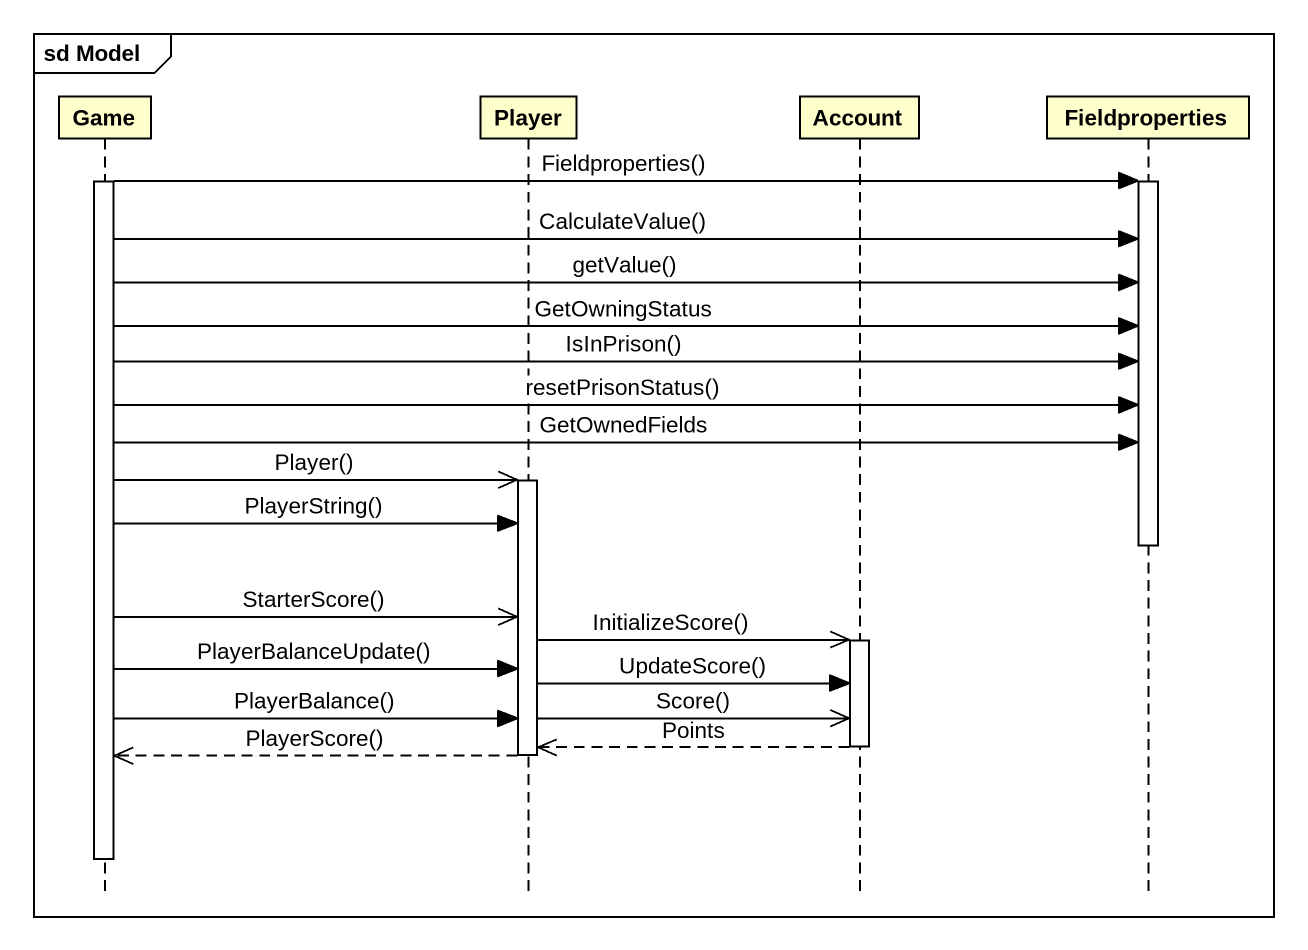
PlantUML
@startuml
mainframe sd Model
hide footbox
participant Game
participant Player
participant Account
participant Fieldproperties

activate Game
Game -> Fieldproperties : Fieldproperties()
activate Fieldproperties
Game -> Fieldproperties : CalculateValue()
Game -> Fieldproperties : getValue()
Game -> Fieldproperties : GetOwningStatus
Game -> Fieldproperties : IsInPrison()
Game -> Fieldproperties : resetPrisonStatus()
Game -> Fieldproperties : GetOwnedFields
Game ->> Player : Player()
activate Player
Game -> Player : PlayerString()
deactivate Fieldproperties
Game ->> Player : StarterScore()
Player ->> Account : InitializeScore()
activate Account
Game -> Player : PlayerBalanceUpdate()
Player -> Account : UpdateScore()
Game -> Player : PlayerBalance()
Player ->> Account : Score()
Account -->> Player : Points
deactivate Account
Player -->> Game : PlayerScore()
deactivate Player
deactivate Game
@enduml
